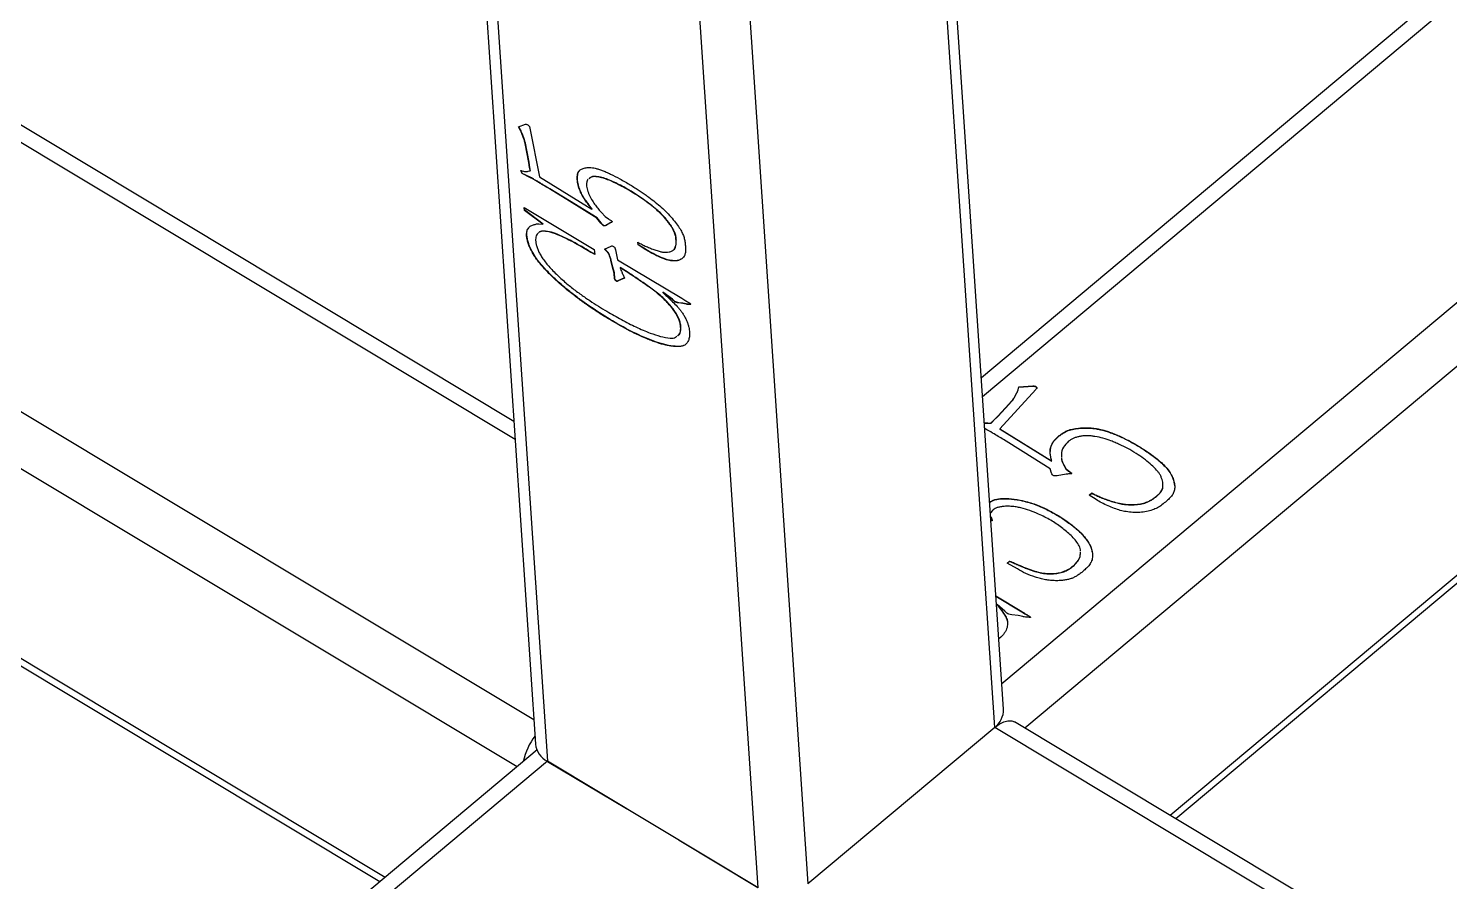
# Model space of a CAD drawing. Header units: millimetres. Extents: x -1590 to 1562, y -1082 to 1503.
# Drawn here: x 90.1 to 493.3, y -157 to 85 of the extents above; entities that cross this region are included whole.
import ezdxf

# ---------------------------------------------------------------- set-up
doc = ezdxf.new("R2010")
doc.units = ezdxf.units.MM

msp = doc.modelspace()

# ---------------------------------------------------------------- linework, layer by layer
at = {"color": 8, "linetype": 'Continuous', "lineweight": 25}
for p, q in [((885.14, 315.46), (372.86, -113.52)), ((414.02, -138.23), (888.89, 259.43)), ((228.23, -31.65), (-245.9, 252.96)), ((-298.94, 208.55), (233.55, -111.08)), ((228.76, -124.46), (-305.1, 195.99)), ((527.39, 119.97), (360.84, -19.5)), ((366.29, -100.88), (587.17, 84.08)), ((58.33, -75.94), (191.35, -155.79)), ((838.48, -397.96), (364.28, -113.31)), ((237.36, -122.9), (70.82, -262.37))]:
    msp.add_line(p, q, dxfattribs=at)
at = {"color": 7, "linetype": 'Continuous', "lineweight": 25}
for p, q in [((227.89, -26.5), (-240.29, 254.53)), ((415.62, -139.19), (887.84, 256.25)), ((366.78, -108.16), (348.02, 172.03)), ((364.28, -113.31), (345.51, 166.88)), ((215.25, 162.16), (234.01, -118.02)), ((218.6, 157.28), (237.36, -122.9)), ((297.14, -158.79), (278.38, 121.4)), ((292.48, 122.47), (311.24, -157.72)), ((524.45, 123.15), (360.49, -14.16)), ((229.21, 57.04), (231.2, 57.76)), ((229.69, 56.16), (229.21, 57.04)), ((229.76, 56.21), (229.29, 57.07)), ((232.39, 56.71), (235.14, 42.83)), ((229.76, 56.21), (229.69, 56.16)), ((230.17, 55.18), (230.11, 55.12)), ((230.62, 53.83), (230.11, 55.12)), ((230.69, 53.89), (230.17, 55.18)), ((230.69, 53.89), (230.62, 53.83)), ((231.14, 52.37), (231.07, 52.31)), ((231.52, 49.87), (231.07, 52.31)), ((231.59, 49.93), (231.14, 52.37)), ((231.59, 49.93), (231.52, 49.87)), ((232.13, 46.94), (231.52, 49.87)), ((232.2, 47), (231.59, 49.93)), ((230.17, 43.77), (229.83, 44.64)), ((230.24, 43.83), (229.9, 44.69)), ((231.94, 44.48), (232.5, 44.55)), ((232.2, 47), (232.13, 46.94)), ((232.3, 45.46), (232.13, 46.94)), ((232.37, 45.51), (232.2, 47)), ((232.37, 45.51), (232.3, 45.46)), ((232.57, 44.6), (232.5, 44.55)), ((230.24, 43.83), (230.17, 43.77)), ((232.42, 42.69), (230.17, 43.77)), ((232.48, 42.74), (230.24, 43.83)), ((232.48, 42.74), (232.42, 42.69)), ((235.14, 42.83), (250, 33.71)), ((245.91, 42.24), (245.84, 42.19)), ((238.03, 39.48), (237.96, 39.43)), ((243.6, 35.98), (237.96, 39.43)), ((243.67, 36.03), (238.03, 39.48)), ((259.92, 39.5), (259.85, 39.44)), ((230.81, 34.16), (250.62, 22.28)), ((230.87, 33.34), (230.81, 34.16)), ((230.94, 33.4), (230.87, 33.34)), ((236.11, 29.4), (230.87, 33.34)), ((230.94, 33.4), (230.89, 34.12)), ((236.18, 29.46), (230.94, 33.4)), ((243.67, 36.03), (243.6, 35.98)), ((251.43, 31.15), (243.6, 35.98)), ((251.49, 31.21), (243.67, 36.03)), ((250.06, 33.77), (250, 33.71)), ((252.72, 32.74), (253.78, 31.64)), ((234.98, 29.56), (236.11, 29.4)), ((236.18, 29.46), (236.11, 29.4)), ((251.49, 31.21), (251.43, 31.15)), ((252.57, 29.73), (251.43, 31.15)), ((252.64, 29.79), (251.49, 31.21)), ((252.64, 29.79), (252.57, 29.73)), ((253.78, 31.64), (254.73, 30.94)), ((255.1, 29.74), (253.96, 29.04)), ((254.02, 29.09), (253.96, 29.04)), ((255.16, 29.79), (254.02, 29.09)), ((255.16, 29.79), (255.1, 29.74)), ((231.56, 26.12), (231.49, 26.06)), ((263.08, 23.56), (263.03, 24.31)), ((263.15, 23.61), (263.1, 24.37)), ((273.94, 24.96), (273.87, 24.9)), ((250.62, 22.28), (250.79, 20.79)), ((253.62, 22.38), (255.47, 23.24)), ((254.39, 21.52), (253.62, 22.38)), ((254.45, 21.58), (253.71, 22.42)), ((254.45, 21.58), (254.39, 21.52)), ((256.55, 22.73), (256.66, 22.2)), ((256.66, 22.2), (257.27, 19.34)), ((263.15, 23.61), (263.08, 23.56)), ((265.14, 22.26), (263.08, 23.56)), ((265.2, 22.32), (263.15, 23.61)), ((265.2, 22.32), (265.14, 22.26)), ((255.45, 19.27), (255.38, 19.22)), ((255.87, 17.21), (255.38, 19.22)), ((255.94, 17.27), (255.45, 19.27)), ((255.94, 17.27), (255.87, 17.21)), ((256.32, 15.57), (255.87, 17.21)), ((256.39, 15.62), (255.94, 17.27)), ((257.27, 19.34), (275.47, 8.41)), ((258.05, 17.12), (257.98, 17.07)), ((260.18, 15.68), (257.98, 17.07)), ((260.25, 15.73), (258.05, 17.12)), ((256.39, 15.62), (256.32, 15.57)), ((256.43, 13.92), (256.32, 15.57)), ((256.5, 13.98), (256.39, 15.62)), ((256.5, 13.98), (256.43, 13.92)), ((259.23, 14.15), (257.46, 13.37)), ((257.53, 13.42), (257.46, 13.37)), ((259.22, 14.17), (257.53, 13.42)), ((258.74, 15.23), (259.23, 14.15)), ((260.25, 15.73), (260.18, 15.68)), ((270.17, 10.11), (270.1, 10.06)), ((272.76, 8.07), (270.1, 10.06)), ((272.82, 8.13), (270.17, 10.11)), ((272.82, 8.13), (272.76, 8.07)), ((273.5, 7.42), (272.76, 8.07)), ((273.56, 7.48), (272.82, 8.13)), ((248.43, 6.78), (248.36, 6.73)), ((273.56, 7.48), (273.5, 7.42)), ((274.63, 7.17), (274.57, 7.11)), ((275.77, 6.98), (274.57, 7.11)), ((275.84, 7.04), (274.63, 7.17)), ((275.84, 7.04), (275.77, 6.98)), ((276.7, 6.75), (275.77, 6.98)), ((276.77, 6.81), (275.84, 7.04)), ((276.77, 6.81), (276.7, 6.75)), ((275.27, -0.12), (275.2, -0.18)), ((375.95, -17.42), (365.78, -28.66)), ((370.01, -19.45), (370.54, -18.37)), ((370.02, -19.52), (370.01, -19.45)), ((370.02, -19.52), (370.54, -18.44)), ((370.54, -18.44), (370.54, -18.37)), ((370.96, -17.51), (371.1, -16.75)), ((370.97, -17.58), (370.96, -17.51)), ((370.97, -17.58), (371.11, -16.82)), ((371.1, -16.75), (375.11, -16.45)), ((371.11, -16.82), (371.1, -16.75)), ((371.11, -16.82), (375.11, -16.52)), ((375.11, -16.52), (375.11, -16.45)), ((365.21, -25.05), (367.3, -22.67)), ((365.21, -25.12), (367.31, -22.74)), ((367.3, -22.67), (369.15, -20.7)), ((367.31, -22.74), (367.3, -22.67)), ((367.31, -22.74), (369.16, -20.77)), ((369.16, -20.77), (369.15, -20.7)), ((361.34, -26.93), (362.31, -26.95)), ((361.35, -27), (362.31, -27.02)), ((362.31, -26.95), (363.28, -26.97)), ((362.31, -27.02), (362.31, -26.95)), ((362.31, -27.02), (363.29, -27.04)), ((363.29, -27.04), (363.28, -26.97)), ((363.92, -26.23), (365.21, -25.05)), ((363.93, -26.3), (363.92, -26.23)), ((363.93, -26.3), (365.21, -25.12)), ((365.21, -25.12), (365.21, -25.05)), ((365.78, -28.66), (380.43, -37.73)), ((365.79, -28.73), (365.78, -28.66)), ((365.79, -28.73), (380.44, -37.8)), ((372.37, -35.13), (366.81, -31.69)), ((382.6, -30.62), (382.59, -30.55)), ((380.06, -39.93), (372.37, -35.13)), ((405.5, -33.83), (405.49, -33.76)), ((380.43, -41.19), (380.06, -39.93)), ((380.44, -37.8), (380.43, -37.73)), ((383.86, -38.85), (384.42, -39.85)), ((383.86, -38.92), (383.86, -38.85)), ((383.86, -38.92), (384.43, -39.92)), ((384.42, -39.85), (385.24, -40.52)), ((384.43, -39.92), (384.42, -39.85)), ((384.43, -39.92), (385.25, -40.59)), ((384.56, -41.51), (381.97, -41.91)), ((385.25, -40.59), (385.24, -40.52)), ((391.09, -47.39), (391.8, -46.8)), ((393.07, -48.67), (391.09, -47.39)), ((391.14, -47.42), (391.81, -46.87)), ((391.81, -46.87), (391.8, -46.8)), ((410.15, -47.81), (410.14, -47.74)), ((363.62, -51.81), (363.05, -52.42)), ((363.12, -53.51), (363.23, -53.71)), ((363.13, -53.58), (363.23, -53.78)), ((363.23, -53.78), (363.23, -53.71)), ((382.72, -53.55), (382.71, -53.48)), ((367.78, -66.71), (368.49, -66.11)), ((370.7, -68.36), (367.78, -66.71)), ((367.84, -66.74), (368.5, -66.18)), ((368.5, -66.18), (368.49, -66.11)), ((386.79, -67.37), (386.78, -67.3)), ((364.63, -76.03), (371.97, -80.43)), ((364.63, -76.1), (371.97, -80.5)), ((58.48, -78.17), (189.87, -157.03)), ((367.18, -80.35), (364.93, -78.45)), ((364.94, -78.52), (364.93, -78.45)), ((367.71, -80.95), (367.18, -80.35)), ((371.97, -80.5), (371.97, -80.43)), ((370.96, -81.59), (369.13, -81.34)), ((372.24, -81.89), (370.96, -81.59)), ((365.98, -87.75), (365.44, -88.17)), ((838.14, -392.81), (369.89, -111.74)), ((364.28, -113.31), (311.24, -157.72)), ((234.43, -119.72), (70.46, -257.03)), ((234.25, -119.87), (234.37, -119.59)), ((297.14, -158.79), (237.36, -122.9)), ((237.44, -122.95), (237.43, -122.95)), ((237.43, -122.95), (259.78, -136.36)), ((237.44, -122.96), (237.44, -122.95)), ((259.78, -136.36), (259.78, -136.36)), ((274.72, -145.33), (274.72, -145.33)), ((274.72, -145.33), (297.06, -158.74)), ((274.72, -145.34), (274.72, -145.33))]:
    msp.add_line(p, q, dxfattribs=at)
at = {"color": 7, "linetype": 'Continuous', "lineweight": 25, "flags": 128}
msp.add_lwpolyline([(364.28, -113.31), (365.58, -112.36), (366.85, -111.72), (368.04, -111.41), (369.1, -111.44), (369.89, -111.74)], dxfattribs=at)
at = {"color": 7, "linetype": 'Continuous', "lineweight": 25}
for centre, radius, start, end in [((360.51, -108.29), 6.27, 306.8851, 1.2598), ((248.31, -126.74), 18.16, 142.7028, 168.0151), ((240.17, -117.39), 6.19, 185.8481, 243.0302)]:
    msp.add_arc(centre, radius, start, end, dxfattribs=at)
for points, knots in [([(231.2, 57.76), (231.3, 57.77), (231.47, 57.79), (231.78, 57.65), (232.02, 57.45), (232.23, 57.25), (232.38, 56.97), (232.39, 56.81), (232.39, 56.71)], [0, 0, 0, 0, 0.242853, 0.418556, 0.562741, 0.682223, 0.811911, 1, 1, 1, 1]), ([(230.11, 55.12), (230.06, 55.25), (229.97, 55.48), (229.84, 55.79), (229.76, 56), (229.71, 56.12), (229.69, 56.16)], [0, 0, 0, 0, 0.3800053, 0.6667093, 0.8768775, 1, 1, 1, 1]), ([(230.17, 55.18), (230.12, 55.31), (230.04, 55.54), (229.91, 55.84), (229.82, 56.06), (229.78, 56.17), (229.76, 56.21)], [0, 0, 0, 0, 0.3800053, 0.6667093, 0.8768775, 1, 1, 1, 1]), ([(231.07, 52.31), (231.02, 52.54), (230.92, 53.03), (230.72, 53.56), (230.62, 53.83)], [0, 0, 0, 0, 0.475816, 1, 1, 1, 1]), ([(231.14, 52.37), (231.09, 52.6), (230.98, 53.09), (230.79, 53.61), (230.69, 53.89)], [0, 0, 0, 0, 0.475816, 1, 1, 1, 1]), ([(229.83, 44.64), (230.1, 44.58), (230.54, 44.47), (231.13, 44.35), (231.57, 44.37), (231.81, 44.44), (231.94, 44.48)], [0, 0, 0, 0, 0.34482, 0.579758, 0.776307, 1, 1, 1, 1]), ([(232.5, 44.55), (232.47, 44.72), (232.42, 45.01), (232.34, 45.32), (232.3, 45.46)], [0, 0, 0, 0, 0.577157, 1, 1, 1, 1]), ([(232.57, 44.6), (232.54, 44.77), (232.49, 45.07), (232.4, 45.38), (232.37, 45.51)], [0, 0, 0, 0, 0.577157, 1, 1, 1, 1]), ([(245.84, 42.19), (245.84, 42.46), (245.85, 42.97), (245.93, 43.63), (246.09, 44.15), (246.43, 44.66), (247.08, 45.09), (247.87, 45.39), (248.67, 45.51), (249.35, 45.55), (250.14, 45.45), (250.98, 45.3), (251.93, 45.04), (252.96, 44.68), (254.09, 44.22), (255.76, 43.43), (258.04, 42.26), (259.92, 41.16), (260.89, 40.59)], [0, 0, 0, 0, 0.046106, 0.08715, 0.123045, 0.154982, 0.221521, 0.29863, 0.341162, 0.385379, 0.431681, 0.48024, 0.532593, 0.588327, 0.64771, 0.71151, 0.849927, 1, 1, 1, 1]), ([(245.91, 42.24), (245.92, 42.72), (245.95, 43.67), (246.22, 44.5), (246.55, 44.7), (246.56, 44.7)], [0, 0, 0, 0, 0.491314, 0.980754, 1, 1, 1, 1]), ([(237.96, 39.43), (237.76, 39.55), (237.3, 39.82), (236.58, 40.26), (235.77, 40.75), (234.9, 41.26), (234.08, 41.77), (233.38, 42.16), (232.84, 42.47), (232.54, 42.62), (232.42, 42.69)], [0, 0, 0, 0, 0.113016, 0.24357, 0.389712, 0.553391, 0.709275, 0.835992, 0.93155, 1, 1, 1, 1]), ([(238.03, 39.48), (237.82, 39.61), (237.37, 39.88), (236.65, 40.31), (235.83, 40.8), (234.97, 41.32), (234.14, 41.82), (233.45, 42.22), (232.91, 42.53), (232.61, 42.68), (232.48, 42.74)], [0, 0, 0, 0, 0.113016, 0.24357, 0.389712, 0.553391, 0.709275, 0.835992, 0.93155, 1, 1, 1, 1]), ([(250, 33.71), (249.64, 34.18), (248.99, 35.03), (248.04, 36.27), (247.24, 37.55), (246.7, 38.69), (246.3, 39.7), (246.09, 40.5), (245.91, 41.35), (245.87, 41.9), (245.84, 42.19)], [0, 0, 0, 0, 0.163678, 0.302938, 0.43867, 0.59707, 0.685933, 0.781953, 0.886055, 1, 1, 1, 1]), ([(250.06, 33.77), (249.71, 34.23), (249.06, 35.09), (248.11, 36.33), (247.31, 37.61), (246.77, 38.75), (246.36, 39.75), (246.16, 40.55), (245.97, 41.41), (245.93, 41.96), (245.91, 42.24)], [0, 0, 0, 0, 0.163678, 0.302938, 0.43867, 0.59707, 0.685933, 0.781953, 0.886055, 1, 1, 1, 1]), ([(248.94, 42.11), (248.89, 42.08), (248.51, 41.8), (248.49, 41.16), (248.47, 40.61)], [0, 0, 0, 0, 0.129302, 1, 1, 1, 1]), ([(248.47, 40.61), (248.5, 40.36), (248.55, 39.88), (248.73, 39.11), (248.98, 38.34), (249.44, 37.32), (250.1, 36.13), (250.95, 34.82), (251.83, 33.69), (252.44, 33.04), (252.72, 32.74)], [0, 0, 0, 0, 0.10499, 0.20409, 0.300326, 0.394096, 0.571369, 0.731106, 0.87413, 1, 1, 1, 1]), ([(259.85, 39.44), (258.64, 40.09), (256.23, 41.4), (253.28, 42.54), (251.14, 42.94), (249.81, 42.93), (249.33, 42.46), (249.15, 42.27)], [0, 0, 0, 0, 0.30174, 0.603154, 0.754027, 0.904565, 1, 1, 1, 1]), ([(259.92, 39.5), (258.71, 40.15), (256.3, 41.45), (253.35, 42.6), (251.2, 42.99), (249.88, 42.99), (249.4, 42.51), (249.21, 42.33)], [0, 0, 0, 0, 0.30174, 0.603154, 0.754027, 0.904565, 1, 1, 1, 1]), ([(260.89, 40.59), (261.33, 40.31), (262.18, 39.77), (263.4, 38.98), (264.54, 38.21), (265.92, 37.24), (267.5, 36.08), (269.27, 34.64), (270.9, 33.15), (272.39, 31.55), (273.71, 29.98), (274.78, 28.5), (275.57, 27.15), (276.09, 25.91), (276.37, 24.74), (276.45, 23.99), (276.49, 23.6)], [0, 0, 0, 0, 0.068111, 0.131754, 0.190464, 0.245369, 0.346155, 0.437139, 0.523967, 0.610017, 0.691617, 0.762036, 0.823567, 0.878959, 0.935763, 1, 1, 1, 1]), ([(273.87, 24.9), (273.85, 25.23), (273.81, 25.88), (273.53, 26.83), (273.18, 27.66), (272.76, 28.39), (272.24, 29.2), (271.59, 30.07), (270.87, 30.98), (270.09, 31.86), (269.26, 32.69), (268.07, 33.75), (266.46, 35.04), (264.41, 36.57), (262.18, 38.06), (260.65, 38.97), (259.85, 39.44)], [0, 0, 0, 0, 0.060678, 0.122589, 0.156284, 0.194344, 0.237748, 0.286557, 0.338503, 0.390051, 0.44202, 0.495297, 0.606894, 0.728384, 0.858967, 1, 1, 1, 1]), ([(273.94, 24.96), (273.92, 25.28), (273.88, 25.93), (273.59, 26.88), (273.24, 27.72), (272.82, 28.44), (272.3, 29.26), (271.65, 30.13), (270.94, 31.03), (270.16, 31.91), (269.32, 32.74), (268.13, 33.81), (266.53, 35.1), (264.48, 36.62), (262.25, 38.12), (260.71, 39.03), (259.92, 39.5)], [0, 0, 0, 0, 0.060678, 0.122589, 0.156284, 0.194344, 0.237748, 0.286557, 0.338503, 0.390051, 0.44202, 0.495297, 0.606894, 0.728384, 0.858967, 1, 1, 1, 1]), ([(231.49, 26.06), (231.48, 26.28), (231.46, 26.71), (231.53, 27.28), (231.67, 27.78), (231.94, 28.36), (232.48, 28.9), (233.22, 29.22), (233.85, 29.38), (234.27, 29.49), (234.64, 29.54), (234.87, 29.55), (234.98, 29.56)], [0, 0, 0, 0, 0.09358, 0.182533, 0.269119, 0.35434, 0.528513, 0.71402, 0.806251, 0.883533, 0.948131, 1, 1, 1, 1]), ([(231.56, 26.12), (231.54, 26.78), (231.51, 27.7), (231.99, 28.17), (232.12, 28.3)], [0, 0, 0, 0, 0.727789, 1, 1, 1, 1]), ([(253.96, 29.04), (253.85, 28.99), (253.67, 28.91), (253.33, 28.91), (252.95, 29.29), (252.72, 29.56), (252.57, 29.73)], [0, 0, 0, 0, 0.325779, 0.505708, 0.688422, 1, 1, 1, 1]), ([(254.02, 29.09), (253.91, 29.04), (253.74, 28.96), (253.4, 28.96), (253.02, 29.34), (252.78, 29.62), (252.64, 29.79)], [0, 0, 0, 0, 0.325779, 0.505708, 0.688422, 1, 1, 1, 1]), ([(254.73, 30.94), (254.86, 30.85), (255.09, 30.7), (255.4, 30.47), (255.58, 30.34), (255.75, 30.21), (255.73, 30.08), (255.61, 30), (255.39, 29.88), (255.2, 29.79), (255.1, 29.74)], [0, 0, 0, 0, 0.1784363, 0.3132569, 0.408269, 0.4569169, 0.4964324, 0.5938535, 0.7620849, 1, 1, 1, 1]), ([(255.74, 30.12), (255.71, 30.09), (255.63, 30.01), (255.42, 29.92), (255.26, 29.84), (255.16, 29.79)], [0, 0, 0, 0, 0.190609, 0.506001, 1, 1, 1, 1]), ([(248.36, 6.73), (247.48, 7.36), (245.66, 8.68), (243.38, 10.46), (241.53, 12.01), (240.14, 13.23), (238.79, 14.5), (237.49, 15.79), (236.29, 17.08), (235.23, 18.3), (234.34, 19.46), (233.62, 20.54), (233.06, 21.52), (232.59, 22.37), (232.24, 23.12), (231.92, 23.97), (231.67, 24.95), (231.55, 25.68), (231.49, 26.06)], [0, 0, 0, 0, 0.1269417, 0.2614611, 0.330176, 0.398271, 0.4661046, 0.5334344, 0.5977416, 0.6554475, 0.7073966, 0.7543799, 0.7966138, 0.8337428, 0.8653028, 0.8930548, 0.9451669, 1, 1, 1, 1]), ([(248.43, 6.78), (247.55, 7.42), (245.73, 8.74), (243.45, 10.52), (241.59, 12.06), (240.21, 13.28), (238.86, 14.55), (237.56, 15.85), (236.36, 17.13), (235.3, 18.36), (234.41, 19.52), (233.69, 20.59), (233.12, 21.57), (232.66, 22.43), (232.31, 23.18), (231.98, 24.02), (231.74, 25), (231.62, 25.74), (231.56, 26.12)], [0, 0, 0, 0, 0.1269417, 0.2614611, 0.330176, 0.398271, 0.4661046, 0.5334344, 0.5977416, 0.6554475, 0.7073966, 0.7543799, 0.7966138, 0.8337428, 0.8653028, 0.8930548, 0.9451669, 1, 1, 1, 1]), ([(234.77, 26.85), (234.59, 26.7), (234.13, 26.32), (234.06, 25.55), (234.02, 25.07)], [0, 0, 0, 0, 0.374467, 1, 1, 1, 1]), ([(234.02, 25.07), (234.04, 24.75), (234.09, 24.12), (234.33, 23.1), (234.71, 22.05), (235.23, 20.97), (235.91, 19.84), (236.77, 18.68), (237.79, 17.45), (238.97, 16.19), (240.24, 14.93), (241.56, 13.71), (242.9, 12.54), (244.68, 11.11), (246.86, 9.48), (249.39, 7.74), (251.84, 6.18), (253.44, 5.2), (254.25, 4.72)], [0, 0, 0, 0, 0.04294, 0.083349, 0.123646, 0.163272, 0.204759, 0.249858, 0.29949, 0.354079, 0.41151, 0.468829, 0.525993, 0.583086, 0.69442, 0.798848, 0.899696, 1, 1, 1, 1]), ([(250.79, 20.79), (249.12, 21.79), (245.78, 23.79), (241.66, 25.88), (238.42, 27.2), (236.5, 27.45), (235.25, 27.4), (234.95, 27.04), (234.89, 26.97)], [0, 0, 0, 0, 0.29303, 0.586027, 0.732525, 0.878852, 0.976284, 1, 1, 1, 1]), ([(250.86, 20.84), (249.19, 21.84), (245.85, 23.84), (241.73, 25.94), (238.48, 27.26), (236.57, 27.51), (235.32, 27.46), (235.01, 27.1), (234.95, 27.03)], [0, 0, 0, 0, 0.29303, 0.586027, 0.732525, 0.878852, 0.976284, 1, 1, 1, 1]), ([(263.03, 24.31), (263.44, 24.1), (264.24, 23.67), (265.44, 23.09), (266.65, 22.57), (267.87, 22.11), (269.02, 21.76), (270.07, 21.5), (271.02, 21.46), (271.96, 21.54), (272.82, 21.83), (273.38, 22.33), (273.68, 22.9), (273.85, 23.43), (273.9, 24.12), (273.88, 24.64), (273.87, 24.9)], [0, 0, 0, 0, 0.079905, 0.15801, 0.237582, 0.32317, 0.406705, 0.477469, 0.548148, 0.62873, 0.714396, 0.798791, 0.843278, 0.890978, 0.942877, 1, 1, 1, 1]), ([(273.07, 22.11), (273.1, 22.13), (273.54, 22.31), (273.95, 23.24), (273.94, 24.39), (273.94, 24.96)], [0, 0, 0, 0, 0.033914, 0.516563, 1, 1, 1, 1]), ([(255.38, 19.22), (255.35, 19.36), (255.28, 19.72), (255.03, 20.35), (254.78, 20.99), (254.5, 21.37), (254.39, 21.52)], [0, 0, 0, 0, 0.191517, 0.498743, 0.8058, 1, 1, 1, 1]), ([(255.45, 19.27), (255.42, 19.41), (255.34, 19.78), (255.09, 20.4), (254.85, 21.04), (254.56, 21.43), (254.45, 21.58)], [0, 0, 0, 0, 0.191517, 0.498743, 0.8058, 1, 1, 1, 1]), ([(255.47, 23.24), (255.56, 23.26), (255.74, 23.29), (256.08, 23.14), (256.37, 22.97), (256.5, 22.79), (256.55, 22.73)], [0, 0, 0, 0, 0.316288, 0.601624, 0.845531, 1, 1, 1, 1]), ([(276.49, 23.6), (276.53, 23.13), (276.61, 22.26), (276.51, 21.13), (276.17, 20.25), (275.58, 19.59), (274.71, 19.15), (273.62, 18.99), (272.44, 19.03), (271.19, 19.31), (269.82, 19.84), (268.32, 20.49), (266.74, 21.28), (265.66, 21.94), (265.14, 22.26)], [0, 0, 0, 0, 0.0865418, 0.1605988, 0.2307147, 0.3074209, 0.389366, 0.4769686, 0.562226, 0.6392929, 0.7188062, 0.8118599, 0.908405, 1, 1, 1, 1]), ([(275.21, 19.52), (275.12, 19.45), (274.66, 19.07), (273.36, 19.03), (271.53, 19.22), (269.44, 20.08), (267.35, 21.02), (265.92, 21.88), (265.2, 22.32)], [0, 0, 0, 0, 0.045262, 0.236148, 0.426954, 0.617928, 0.809012, 1, 1, 1, 1]), ([(257.98, 17.07), (258.07, 16.85), (258.22, 16.45), (258.45, 15.92), (258.6, 15.53), (258.7, 15.31), (258.74, 15.23)], [0, 0, 0, 0, 0.362799, 0.652475, 0.863991, 1, 1, 1, 1]), ([(257.46, 13.37), (257.37, 13.3), (257.24, 13.21), (256.96, 13.2), (256.78, 13.4), (256.63, 13.52), (256.52, 13.72), (256.46, 13.85), (256.43, 13.92)], [0, 0, 0, 0, 0.347684, 0.526033, 0.647272, 0.746954, 0.855934, 1, 1, 1, 1]), ([(257.53, 13.42), (257.44, 13.36), (257.31, 13.26), (257.03, 13.25), (256.85, 13.45), (256.69, 13.58), (256.58, 13.77), (256.53, 13.9), (256.5, 13.98)], [0, 0, 0, 0, 0.347684, 0.526033, 0.647272, 0.746954, 0.855934, 1, 1, 1, 1]), ([(275.2, -0.18), (275.19, 0.14), (275.17, 0.77), (274.88, 1.88), (274.43, 3.05), (273.71, 4.31), (272.8, 5.63), (271.65, 6.95), (270.36, 8.29), (268.93, 9.53), (267.45, 10.71), (265.96, 11.78), (264.51, 12.8), (263.1, 13.76), (261.67, 14.73), (260.69, 15.35), (260.18, 15.68)], [0, 0, 0, 0, 0.055928, 0.112384, 0.170759, 0.230851, 0.295374, 0.367051, 0.443667, 0.523351, 0.605337, 0.687424, 0.766801, 0.841311, 0.916893, 1, 1, 1, 1]), ([(275.27, -0.12), (275.26, 0.19), (275.23, 0.83), (274.94, 1.93), (274.49, 3.11), (273.78, 4.37), (272.87, 5.68), (271.72, 7.01), (270.43, 8.35), (269, 9.58), (267.52, 10.77), (266.02, 11.84), (264.58, 12.85), (263.17, 13.82), (261.73, 14.78), (260.76, 15.41), (260.25, 15.73)], [0, 0, 0, 0, 0.055928, 0.112384, 0.170759, 0.230851, 0.295374, 0.367051, 0.443667, 0.523351, 0.605337, 0.687424, 0.766801, 0.841311, 0.916893, 1, 1, 1, 1]), ([(270.1, 10.06), (270.32, 9.84), (270.87, 9.34), (271.81, 8.48), (272.97, 7.4), (274.01, 6.33), (274.88, 5.37), (275.48, 4.56), (276.03, 3.71), (276.52, 2.82), (276.94, 1.92), (277.26, 1.05), (277.5, 0.21), (277.57, -0.31), (277.61, -0.57)], [0, 0, 0, 0, 0.066569, 0.160877, 0.276929, 0.408906, 0.478612, 0.549607, 0.62194, 0.698408, 0.775595, 0.849575, 0.925117, 1, 1, 1, 1]), ([(275.47, 8.41), (275.68, 8.29), (276.07, 8.05), (276.62, 7.71), (277.08, 7.43), (277.44, 7.2), (277.73, 7.02), (277.91, 6.86), (278.04, 6.78), (278.1, 6.62), (277.73, 6.72), (277.46, 6.64), (277.05, 6.68), (276.8, 6.73), (276.7, 6.75)], [0, 0, 0, 0, 0.146407, 0.275169, 0.381218, 0.46708, 0.532905, 0.57648, 0.602834, 0.610817, 0.677075, 0.800996, 0.923103, 1, 1, 1, 1]), ([(277.61, -0.57), (277.66, -1.03), (277.77, -1.96), (277.58, -3.11), (277.17, -4.05), (276.66, -4.65), (276.13, -4.99), (275.63, -5.16), (275.05, -5.28), (274.37, -5.32), (273.59, -5.29), (272.71, -5.19), (271.73, -5.03), (270.65, -4.8), (269.47, -4.48), (268.21, -4.07), (266.86, -3.58), (265, -2.83), (262.72, -1.82), (260.04, -0.47), (257.34, 1.05), (254.51, 2.7), (251.48, 4.58), (249.42, 6), (248.36, 6.73)], [0, 0, 0, 0, 0.040297, 0.08035, 0.119463, 0.157607, 0.177007, 0.197574, 0.220151, 0.244278, 0.270518, 0.29898, 0.330426, 0.364243, 0.400275, 0.437654, 0.47741, 0.518652, 0.599493, 0.673537, 0.746948, 0.826943, 0.911509, 1, 1, 1, 1]), ([(276.16, -4.85), (276.09, -4.91), (275.64, -5.29), (274.08, -5.27), (271.76, -5.03), (269.02, -4.3), (265.23, -2.9), (260.35, -0.62), (254.4, 2.78), (250.42, 5.45), (248.43, 6.78)], [0, 0, 0, 0, 0.013396, 0.089199, 0.190358, 0.291551, 0.392768, 0.59514, 0.797588, 1, 1, 1, 1]), ([(254.25, 4.72), (255.63, 3.91), (258.4, 2.3), (262.51, 0.21), (266.22, -1.38), (269.48, -2.45), (271.95, -2.96), (273.52, -2.86), (273.98, -2.44), (274.09, -2.34)], [0, 0, 0, 0, 0.193797, 0.387598, 0.58132, 0.726644, 0.871744, 0.968395, 1, 1, 1, 1]), ([(274.57, 7.11), (274.38, 7.13), (274.05, 7.16), (273.66, 7.34), (273.5, 7.42)], [0, 0, 0, 0, 0.563116, 1, 1, 1, 1]), ([(274.63, 7.17), (274.45, 7.18), (274.11, 7.22), (273.73, 7.4), (273.56, 7.48)], [0, 0, 0, 0, 0.563116, 1, 1, 1, 1]), ([(278.01, 6.72), (277.98, 6.72), (277.86, 6.74), (277.46, 6.73), (277.07, 6.77), (276.77, 6.81)], [0, 0, 0, 0, 0.077906, 0.288823, 1, 1, 1, 1]), ([(274.3, -2.18), (274.5, -2.06), (275.1, -1.69), (275.16, -0.79), (275.2, -0.18)], [0, 0, 0, 0, 0.32657, 1, 1, 1, 1]), ([(274.37, -2.12), (274.56, -2), (275.16, -1.64), (275.22, -0.73), (275.27, -0.12)], [0, 0, 0, 0, 0.32657, 1, 1, 1, 1]), ([(369.15, -20.7), (369.32, -20.51), (369.66, -20.11), (369.89, -19.68), (370.01, -19.45)], [0, 0, 0, 0, 0.4758158, 1, 1, 1, 1]), ([(369.16, -20.77), (369.32, -20.58), (369.66, -20.18), (369.9, -19.75), (370.02, -19.52)], [0, 0, 0, 0, 0.4758158, 1, 1, 1, 1]), ([(370.54, -18.37), (370.6, -18.26), (370.7, -18.07), (370.81, -17.82), (370.9, -17.64), (370.94, -17.54), (370.96, -17.51)], [0, 0, 0, 0, 0.380005, 0.666709, 0.876877, 1, 1, 1, 1]), ([(370.54, -18.44), (370.6, -18.33), (370.7, -18.14), (370.81, -17.89), (370.9, -17.71), (370.95, -17.61), (370.97, -17.58)], [0, 0, 0, 0, 0.380005, 0.666709, 0.876877, 1, 1, 1, 1]), ([(375.11, -16.45), (375.28, -16.45), (375.59, -16.46), (375.98, -16.6), (376.13, -16.8), (376.27, -16.98), (376.19, -17.22), (376.04, -17.34), (375.95, -17.42)], [0, 0, 0, 0, 0.241469, 0.42383, 0.568876, 0.687677, 0.812982, 1, 1, 1, 1]), ([(375.11, -16.52), (375.3, -16.52), (375.66, -16.53), (376.04, -16.73), (376.2, -16.95), (376.27, -17.11), (376.21, -17.18), (376.2, -17.2)], [0, 0, 0, 0, 0.319994, 0.63394, 0.796589, 0.953337, 1, 1, 1, 1]), ([(363.28, -26.97), (363.42, -26.83), (363.65, -26.59), (363.84, -26.34), (363.92, -26.23)], [0, 0, 0, 0, 0.577157, 1, 1, 1, 1]), ([(363.29, -27.04), (363.42, -26.9), (363.65, -26.66), (363.84, -26.41), (363.93, -26.3)], [0, 0, 0, 0, 0.577157, 1, 1, 1, 1]), ([(366.81, -31.69), (365.78, -31.06), (364.03, -29.99), (362.2, -28.98), (361.45, -28.57)], [0, 0, 0, 0, 0.587454, 1, 1, 1, 1]), ([(380.43, -37.73), (380.34, -37.32), (380.17, -36.57), (379.96, -35.48), (379.98, -34.37), (380.3, -33.4), (380.71, -32.56), (381.2, -31.9), (381.82, -31.22), (382.33, -30.78), (382.59, -30.55)], [0, 0, 0, 0, 0.16368, 0.301929, 0.438533, 0.596935, 0.6858, 0.782136, 0.886053, 1, 1, 1, 1]), ([(380.06, -35.33), (380.09, -34.74), (380.13, -33.59), (381.1, -31.96), (382.1, -31.07), (382.6, -30.62)], [0, 0, 0, 0, 0.343871, 0.671677, 1, 1, 1, 1]), ([(382.59, -30.55), (382.88, -30.34), (383.42, -29.94), (384.26, -29.44), (385.07, -29.04), (386.17, -28.69), (387.68, -28.45), (389.3, -28.31), (390.72, -28.31), (391.88, -28.37), (393.06, -28.54), (394.29, -28.78), (395.55, -29.11), (396.86, -29.52), (398.21, -30.04), (400.14, -30.85), (402.59, -32.09), (404.5, -33.19), (405.49, -33.76)], [0, 0, 0, 0, 0.046109, 0.087155, 0.123051, 0.15573, 0.221827, 0.298939, 0.341043, 0.385262, 0.431827, 0.480895, 0.532543, 0.58828, 0.648208, 0.712096, 0.849919, 1, 1, 1, 1]), ([(382.6, -30.62), (382.89, -30.41), (383.43, -30.01), (384.27, -29.51), (385.08, -29.11), (386.17, -28.76), (387.69, -28.52), (389.3, -28.38), (390.73, -28.38), (391.88, -28.44), (393.07, -28.61), (394.29, -28.85), (395.55, -29.18), (396.87, -29.59), (398.22, -30.11), (400.14, -30.92), (402.6, -32.16), (404.5, -33.26), (405.5, -33.83)], [0, 0, 0, 0, 0.046109, 0.087155, 0.123051, 0.15573, 0.221827, 0.298939, 0.341043, 0.385262, 0.431827, 0.480895, 0.532543, 0.58828, 0.648208, 0.712096, 0.849919, 1, 1, 1, 1]), ([(385.23, -32.13), (384.68, -32.69), (383.58, -33.8), (383.14, -35.4), (383.21, -36.29), (383.23, -36.53)], [0, 0, 0, 0, 0.4222167, 0.8456577, 1, 1, 1, 1]), ([(402.58, -34.52), (402.09, -34.26), (401.16, -33.76), (399.76, -33.1), (398.5, -32.52), (396.94, -31.9), (395.05, -31.29), (393.14, -30.85), (391.63, -30.64), (390.55, -30.57), (389.51, -30.61), (388.52, -30.73), (387.59, -30.95), (386.72, -31.25), (385.92, -31.64), (385.46, -31.97), (385.23, -32.13)], [0, 0, 0, 0, 0.095968, 0.183297, 0.262687, 0.332885, 0.462934, 0.586889, 0.646029, 0.701633, 0.754231, 0.805292, 0.854723, 0.902901, 0.950636, 1, 1, 1, 1]), ([(410.14, -47.74), (410.44, -47.48), (411.06, -46.96), (411.63, -46.19), (411.92, -45.48), (412.01, -44.85), (411.99, -44.15), (411.88, -43.38), (411.64, -42.59), (411.3, -41.79), (410.82, -41.04), (410, -40.05), (408.74, -38.83), (407, -37.37), (404.94, -35.91), (403.38, -34.99), (402.58, -34.52)], [0, 0, 0, 0, 0.060659, 0.123016, 0.156971, 0.195019, 0.237933, 0.287155, 0.338703, 0.390235, 0.442188, 0.495449, 0.60701, 0.727833, 0.859011, 1, 1, 1, 1]), ([(405.49, -33.76), (405.91, -34.03), (406.73, -34.57), (407.9, -35.34), (408.95, -36.1), (410.2, -37.02), (411.53, -38.16), (412.9, -39.51), (413.99, -40.9), (414.75, -42.34), (415.22, -43.74), (415.42, -45.03), (415.28, -46.19), (414.83, -47.23), (414.04, -48.19), (413.38, -48.78), (413.03, -49.1)], [0, 0, 0, 0, 0.0681, 0.131733, 0.190995, 0.24583, 0.346135, 0.437651, 0.523937, 0.610471, 0.691597, 0.76162, 0.823594, 0.878978, 0.935773, 1, 1, 1, 1]), ([(405.5, -33.83), (406.53, -34.5), (408.59, -35.85), (411.43, -38.05), (413.63, -40.32), (414.93, -42.61), (415.2, -44.06), (415.32, -44.76)], [0, 0, 0, 0, 0.225452, 0.450838, 0.676089, 0.845053, 1, 1, 1, 1]), ([(383.24, -36.78), (383.24, -36.98), (383.25, -37.7), (383.6, -38.36), (383.86, -38.85)], [0, 0, 0, 0, 0.274378, 1, 1, 1, 1]), ([(383.25, -36.85), (383.25, -37.05), (383.25, -37.77), (383.61, -38.43), (383.86, -38.92)], [0, 0, 0, 0, 0.274378, 1, 1, 1, 1]), ([(381.97, -41.91), (381.73, -41.94), (381.36, -41.98), (380.81, -41.93), (380.59, -41.59), (380.49, -41.34), (380.43, -41.19)], [0, 0, 0, 0, 0.3257791, 0.5057076, 0.6884222, 1, 1, 1, 1]), ([(385.24, -40.52), (385.36, -40.61), (385.58, -40.75), (385.84, -40.97), (385.99, -41.11), (386.15, -41.22), (385.98, -41.33), (385.69, -41.37), (385.19, -41.44), (384.79, -41.48), (384.56, -41.51)], [0, 0, 0, 0, 0.176722, 0.310248, 0.404348, 0.455422, 0.494558, 0.597754, 0.76437, 1, 1, 1, 1]), ([(385.25, -40.59), (385.48, -40.79), (385.75, -41.02), (386.08, -41.22), (386.12, -41.28), (386.12, -41.28), (386.12, -41.29)], [0, 0, 0, 0, 0.822287, 0.972964, 0.988934, 1, 1, 1, 1]), ([(410.15, -47.81), (410.56, -47.45), (411.39, -46.74), (412.04, -45.46), (411.99, -44.61), (411.96, -44.2)], [0, 0, 0, 0, 0.345717, 0.690308, 1, 1, 1, 1]), ([(362.84, -49.38), (363.18, -49.19), (364.08, -48.68), (366.28, -48.31), (369.09, -48.39), (372.47, -49), (376.03, -50.01), (379.49, -51.63), (381.64, -52.86), (382.71, -53.48)], [0, 0, 0, 0, 0.055528, 0.149786, 0.291126, 0.432862, 0.621811, 0.810917, 1, 1, 1, 1]), ([(391.8, -46.8), (392.24, -47.02), (393.09, -47.46), (394.45, -48.06), (395.88, -48.63), (397.4, -49.14), (398.9, -49.58), (400.35, -49.9), (401.85, -50.08), (403.47, -50.12), (405.19, -50), (406.62, -49.7), (407.72, -49.29), (408.55, -48.88), (409.36, -48.35), (409.87, -47.95), (410.14, -47.74)], [0, 0, 0, 0, 0.07983, 0.158012, 0.237568, 0.323993, 0.406629, 0.478298, 0.548615, 0.629601, 0.714255, 0.799023, 0.843501, 0.890999, 0.942888, 1, 1, 1, 1]), ([(391.81, -46.87), (392.24, -47.09), (393.1, -47.53), (394.46, -48.13), (395.89, -48.7), (397.4, -49.21), (398.9, -49.65), (400.36, -49.97), (401.85, -50.15), (403.47, -50.19), (405.19, -50.07), (406.63, -49.77), (407.73, -49.36), (408.55, -48.95), (409.36, -48.42), (409.88, -48.02), (410.15, -47.81)], [0, 0, 0, 0, 0.07983, 0.158012, 0.237568, 0.323993, 0.406629, 0.478298, 0.548615, 0.629601, 0.714255, 0.799023, 0.843501, 0.890999, 0.942888, 1, 1, 1, 1]), ([(362.85, -49.45), (363.18, -49.26), (364.08, -48.75), (366.28, -48.38), (369.1, -48.46), (372.47, -49.07), (376.03, -50.08), (379.5, -51.7), (381.64, -52.93), (382.72, -53.55)], [0, 0, 0, 0, 0.055528, 0.149786, 0.291126, 0.432862, 0.621811, 0.810917, 1, 1, 1, 1]), ([(376.74, -52.79), (375.92, -52.45), (374.31, -51.78), (372.15, -51.14), (370.41, -50.77), (369.14, -50.62), (367.91, -50.56), (366.74, -50.62), (365.68, -50.76), (364.79, -51.01), (364.07, -51.35), (363.77, -51.66), (363.62, -51.81)], [0, 0, 0, 0, 0.2018806, 0.3987756, 0.4939939, 0.58419, 0.669425, 0.7520861, 0.8279117, 0.8923781, 0.9475887, 1, 1, 1, 1]), ([(413.03, -49.1), (412.6, -49.47), (411.8, -50.16), (410.48, -51.05), (408.99, -51.68), (407.31, -52.11), (405.44, -52.36), (403.49, -52.35), (401.61, -52.16), (399.86, -51.76), (398.17, -51.18), (396.42, -50.48), (394.65, -49.65), (393.59, -48.99), (393.07, -48.67)], [0, 0, 0, 0, 0.086539, 0.160505, 0.230826, 0.306984, 0.389405, 0.476513, 0.562312, 0.63914, 0.718809, 0.811238, 0.908408, 1, 1, 1, 1]), ([(363.23, -53.71), (363.31, -53.88), (363.44, -54.12), (363.53, -54.43), (363.58, -54.56), (363.6, -54.63), (363.59, -54.67), (363.57, -54.69), (363.5, -54.73), (363.39, -54.74), (363.28, -54.74), (363.22, -54.73), (363.2, -54.73)], [0, 0, 0, 0, 0.4106781, 0.6116375, 0.7196916, 0.7462898, 0.7702636, 0.7940153, 0.820352, 0.898999, 0.9753765, 1, 1, 1, 1]), ([(363.23, -53.78), (363.32, -53.95), (363.45, -54.19), (363.54, -54.5), (363.59, -54.63), (363.6, -54.69), (363.6, -54.7)], [0, 0, 0, 0, 0.552242, 0.822474, 0.967776, 1, 1, 1, 1]), ([(388.59, -63.27), (388.59, -63.16), (388.62, -62.55), (388.06, -61.47), (387.13, -60.13), (385.57, -58.45), (383.24, -56.58), (380.25, -54.46), (377.91, -53.35), (376.74, -52.79)], [0, 0, 0, 0, 0.0226529, 0.1310731, 0.2396978, 0.3484056, 0.5655801, 0.7828419, 1, 1, 1, 1]), ([(382.71, -53.48), (383.28, -53.86), (384.37, -54.58), (385.87, -55.65), (387.1, -56.64), (388.44, -57.81), (389.74, -59.24), (390.81, -60.68), (391.45, -61.83), (391.77, -62.66), (391.99, -63.48), (392.07, -64.29), (392.03, -65.04), (391.91, -65.75), (391.68, -66.38), (391.24, -67.11), (390.57, -67.93), (389.92, -68.52), (389.61, -68.8)], [0, 0, 0, 0, 0.094536, 0.179588, 0.254219, 0.319018, 0.434233, 0.541943, 0.592556, 0.640664, 0.686848, 0.731484, 0.773495, 0.811979, 0.847583, 0.879952, 0.941293, 1, 1, 1, 1]), ([(382.72, -53.55), (383.72, -54.22), (385.74, -55.57), (388.48, -57.81), (390.41, -60.15), (391.69, -62.08), (391.82, -63.21), (391.86, -63.59)], [0, 0, 0, 0, 0.242692, 0.485278, 0.72791, 0.909668, 1, 1, 1, 1]), ([(386.78, -67.3), (387.2, -66.87), (388.03, -66.01), (388.64, -64.67), (388.6, -63.84), (388.58, -63.52)], [0, 0, 0, 0, 0.380758, 0.761161, 1, 1, 1, 1]), ([(386.79, -67.37), (387.2, -66.94), (388.03, -66.08), (388.64, -64.75), (388.6, -63.91), (388.59, -63.59)], [0, 0, 0, 0, 0.380758, 0.761161, 1, 1, 1, 1]), ([(368.49, -66.11), (368.97, -66.32), (369.88, -66.72), (371.2, -67.29), (372.42, -67.8), (373.87, -68.39), (375.57, -69), (377.59, -69.49), (379.54, -69.72), (381.39, -69.68), (383.09, -69.38), (384.55, -68.83), (385.79, -68.13), (386.46, -67.57), (386.78, -67.3)], [0, 0, 0, 0, 0.082867, 0.158697, 0.228987, 0.292367, 0.406267, 0.510535, 0.605384, 0.694793, 0.776939, 0.854799, 0.928477, 1, 1, 1, 1]), ([(368.5, -66.18), (368.98, -66.39), (369.89, -66.79), (371.21, -67.36), (372.42, -67.87), (373.88, -68.46), (375.58, -69.07), (377.6, -69.56), (379.55, -69.79), (381.39, -69.75), (383.09, -69.45), (384.56, -68.9), (385.8, -68.2), (386.46, -67.64), (386.79, -67.37)], [0, 0, 0, 0, 0.082867, 0.158697, 0.228987, 0.292367, 0.406267, 0.510535, 0.605384, 0.694793, 0.776939, 0.854799, 0.928477, 1, 1, 1, 1]), ([(389.61, -68.8), (389.34, -69.04), (388.8, -69.5), (387.94, -70.12), (387.06, -70.62), (386.17, -71.05), (385.18, -71.36), (384.08, -71.56), (382.85, -71.68), (381.51, -71.71), (380.09, -71.64), (378.65, -71.44), (377.21, -71.13), (375.34, -70.55), (373.08, -69.69), (371.49, -68.8), (370.7, -68.36)], [0, 0, 0, 0, 0.059204, 0.113901, 0.165358, 0.212596, 0.260736, 0.312276, 0.369394, 0.432369, 0.499555, 0.567585, 0.638175, 0.711185, 0.857776, 1, 1, 1, 1]), ([(364.93, -78.45), (365.07, -78.64), (365.4, -79.12), (366.09, -79.9), (366.81, -80.91), (367.41, -81.88), (367.8, -82.74), (367.93, -83.45), (367.92, -84.19), (367.8, -84.95), (367.51, -85.7), (367.14, -86.43), (366.62, -87.12), (366.19, -87.54), (365.98, -87.75)], [0, 0, 0, 0, 0.065987, 0.160923, 0.277349, 0.4098, 0.479506, 0.549726, 0.62206, 0.697685, 0.774405, 0.849698, 0.925012, 1, 1, 1, 1]), ([(364.94, -78.52), (365.37, -79.06), (366.23, -80.13), (367.34, -81.78), (367.99, -83.03), (367.91, -83.68), (367.91, -83.72)], [0, 0, 0, 0, 0.328319, 0.65669, 0.983495, 1, 1, 1, 1]), ([(371.97, -80.43), (372.18, -80.56), (372.57, -80.79), (373.11, -81.13), (373.56, -81.41), (373.92, -81.64), (374.18, -81.83), (374.35, -81.95), (374.46, -82.04), (374.43, -82.19), (373.87, -82.05), (373.38, -82.07), (372.74, -82), (372.37, -81.92), (372.24, -81.89)], [0, 0, 0, 0, 0.1457708, 0.2739732, 0.3795613, 0.4650501, 0.5305887, 0.5761063, 0.5999495, 0.6090113, 0.6785255, 0.7984281, 0.9234374, 1, 1, 1, 1]), ([(371.97, -80.5), (372.37, -80.75), (373.17, -81.24), (373.99, -81.74), (374.35, -82.02), (374.36, -82.03)], [0, 0, 0, 0, 0.493892, 0.986945, 1, 1, 1, 1]), ([(369.13, -81.34), (368.83, -81.3), (368.32, -81.24), (367.89, -81.04), (367.71, -80.95)], [0, 0, 0, 0, 0.5657763, 1, 1, 1, 1])]:
    msp.add_open_spline(points, degree=3, knots=knots, dxfattribs=at)

doc.saveas('drawing.dxf')
